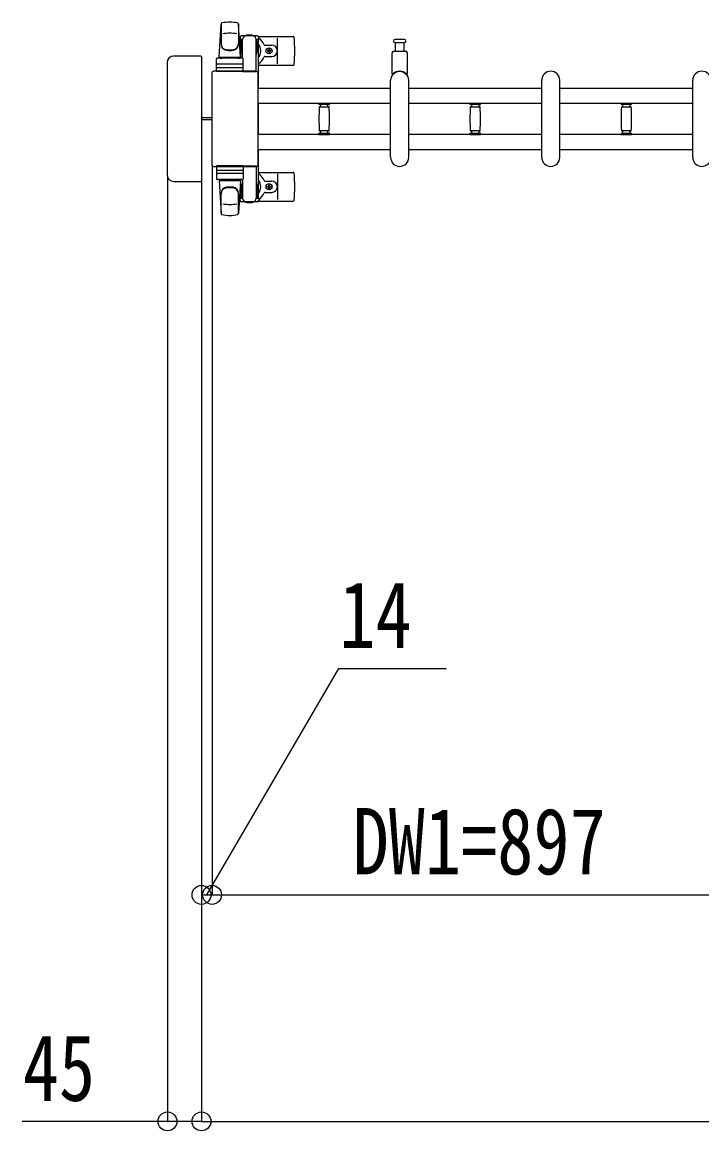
# Model space of a CAD drawing. Units: millimetres, scale not verified. Extents: x -16820 to 16820, y -11880 to 11880.
# Drawn here: x 109 to 1009, y 7342 to 8810 of the extents above; entities that cross this region are included whole.
import ezdxf
from ezdxf.enums import TextEntityAlignment as Align

# ---------------------------------------------------------------- set-up
doc = ezdxf.new("R2010")
doc.units = ezdxf.units.MM
doc.header["$LTSCALE"] = 50
for name, color, linetype in [('0-3_YKK_13', 4, 'Continuous'), ('0-4_YKK_A1', 4, 'Continuous'), ('0-5_YKK_D', 6, 'Continuous')]:
    doc.layers.add(name, color=color, linetype=linetype)
doc.styles.add('ＭＳ ゴシック', font='')
doc.styles.get('ＭＳ ゴシック').set_extended_font_data('MS Gothic')

msp = doc.modelspace()

# ---------------------------------------------------------------- linework, layer by layer
at = {"layer": '0-3_YKK_13'}
for p, q in [((370.08, 8763.5), (372.52, 8807.53)), ((372.58, 8807.11), (372.58, 8781.37)), ((395.58, 8807.88), (395.58, 8780.69)), ((398.08, 8763.5), (395.64, 8807.53)), ((399.28, 8783.7), (400.08, 8783.7)), ((399.28, 8773.19), (399.28, 8783.7)), ((420.38, 8792), (399.78, 8792)), ((400.08, 8770.2), (400.08, 8787.2)), ((401.08, 8762.37), (401.08, 8787)), ((419.08, 8787.2), (422.38, 8787.2)), ((419.08, 8744.5), (419.08, 8787)), ((420.08, 8770.2), (420.08, 8787.2)), ((420.88, 8783.7), (420.08, 8783.7)), ((420.88, 8773.19), (420.88, 8783.7)), ((422.11, 8791), (468.18, 8791)), ((422.38, 8787.2), (422.38, 8790)), ((447.08, 8755), (447.08, 8789)), ((602.83, 8783), (615.33, 8783)), ((603.58, 8771.5), (603.58, 8783)), ((614.58, 8783), (614.58, 8771.5)), ((400.88, 8767.2), (399.28, 8773.19)), ((400.88, 8767.2), (401.08, 8767.2)), ((419.27, 8767.2), (419.08, 8767.2)), ((419.27, 8767.2), (420.88, 8773.19)), ((430.37, 8779.5), (439.58, 8779.5)), ((434.76, 8772.44), (433.88, 8772.44)), ((437.4, 8771.56), (438.28, 8771.56)), ((599.08, 8741.68), (599.08, 8769.5)), ((601.08, 8771.5), (617.08, 8771.5)), ((619.08, 8769.5), (619.08, 8741.68)), ((301.08, 8756.52), (301.08, 8607.49)), ((301.08, 8756.52), (301.08, 8756.52)), ((345.58, 8765), (309.56, 8765)), ((309.56, 8765), (309.56, 8765)), ((345.58, 8765), (345.58, 8765)), ((347.08, 8600.5), (347.08, 8763.5)), ((347.08, 8763.5), (347.08, 8763.5)), ((366.58, 8744.5), (366.58, 8761.5)), ((400.58, 8762.5), (367.58, 8762.5)), ((400.58, 8754.5), (367.58, 8754.5)), ((370.08, 8763.5), (398.08, 8763.5)), ((371.08, 8762.5), (371.08, 8763.5)), ((371.08, 8763.5), (397.08, 8763.5)), ((371.08, 8762.5), (373.48, 8762.5)), ((394.68, 8762.5), (397.08, 8762.5)), ((397.08, 8762.5), (397.08, 8763.5)), ((401.58, 8744.5), (401.58, 8761.5)), ((422.08, 8753), (468.18, 8753)), ((430.37, 8764.5), (439.58, 8764.5)), ((360.08, 8742.5), (360.08, 8621.5)), ((360.08, 8742.5), (360.08, 8742.5)), ((419.08, 8745), (362.57, 8745)), ((362.57, 8745), (362.57, 8745)), ((401.58, 8744.5), (366.58, 8744.5)), ((367.52, 8750), (400.69, 8750)), ((401.08, 8744.5), (419.08, 8744.5)), ((419.08, 8745), (419.08, 8745)), ((421.58, 8621.5), (421.58, 8742.5)), ((421.58, 8742.5), (421.58, 8742.5)), ((597.08, 8631), (597.08, 8733)), ((621.08, 8631), (621.08, 8733)), ((797.08, 8631), (797.08, 8733)), ((821.08, 8631), (821.08, 8733)), ((997.08, 8631), (997.08, 8733)), ((502.08, 8702.6), (502.08, 8701.3)), ((502.08, 8702.6), (509.08, 8702.6)), ((509.08, 8701), (502.38, 8701)), ((502.86, 8698), (515.3, 8698)), ((504.08, 8701), (504.08, 8698)), ((509.08, 8702.6), (516.08, 8702.6)), ((515.78, 8701), (509.08, 8701)), ((514.08, 8698), (514.08, 8701)), ((516.08, 8701.3), (516.08, 8702.6)), ((702.08, 8702.6), (702.08, 8701.3)), ((702.08, 8702.6), (709.08, 8702.6)), ((709.08, 8701), (702.38, 8701)), ((702.86, 8698), (715.3, 8698)), ((704.08, 8701), (704.08, 8698)), ((709.08, 8702.6), (716.08, 8702.6)), ((715.78, 8701), (709.08, 8701)), ((714.08, 8698), (714.08, 8701)), ((716.08, 8701.3), (716.08, 8702.6)), ((902.08, 8702.6), (902.08, 8701.3)), ((902.08, 8702.6), (909.08, 8702.6)), ((909.08, 8701), (902.38, 8701)), ((902.86, 8698), (915.3, 8698)), ((904.08, 8701), (904.08, 8698)), ((909.08, 8702.6), (916.08, 8702.6)), ((915.78, 8701), (909.08, 8701)), ((914.08, 8698), (914.08, 8701)), ((916.08, 8701.3), (916.08, 8702.6)), ((360.08, 8683.5), (347.08, 8683.5)), ((360.08, 8680.5), (347.08, 8680.5)), ((509.08, 8666), (502.86, 8666)), ((504.08, 8666), (504.08, 8663)), ((515.3, 8666), (509.08, 8666)), ((514.08, 8663), (514.08, 8666)), ((709.08, 8666), (702.86, 8666)), ((704.08, 8666), (704.08, 8663)), ((715.3, 8666), (709.08, 8666)), ((714.08, 8663), (714.08, 8666)), ((909.08, 8666), (902.86, 8666)), ((904.08, 8666), (904.08, 8663)), ((915.3, 8666), (909.08, 8666)), ((914.08, 8663), (914.08, 8666)), ((502.08, 8662.7), (502.08, 8661.4)), ((502.08, 8661.4), (509.08, 8661.4)), ((502.38, 8663), (515.78, 8663)), ((509.08, 8661.4), (516.08, 8661.4)), ((516.08, 8661.4), (516.08, 8662.7)), ((702.08, 8662.7), (702.08, 8661.4)), ((702.08, 8661.4), (709.08, 8661.4)), ((702.38, 8663), (715.78, 8663)), ((709.08, 8661.4), (716.08, 8661.4)), ((716.08, 8661.4), (716.08, 8662.7)), ((902.08, 8662.7), (902.08, 8661.4)), ((902.08, 8661.4), (909.08, 8661.4)), ((902.38, 8663), (915.78, 8663)), ((909.08, 8661.4), (916.08, 8661.4)), ((916.08, 8661.4), (916.08, 8662.7)), ((360.08, 8621.5), (360.08, 8621.5)), ((421.58, 8621.5), (421.58, 8621.5)), ((301.08, 8607.49), (301.08, 8607.49)), ((362.57, 8619), (419.08, 8619)), ((362.57, 8619), (362.57, 8619)), ((401.58, 8619.5), (366.58, 8619.5)), ((366.58, 8619.5), (366.58, 8602.5)), ((367.52, 8614), (400.69, 8614)), ((400.58, 8609.5), (367.58, 8609.5)), ((401.08, 8619.5), (419.08, 8619.5)), ((401.58, 8619.5), (401.58, 8602.5)), ((419.08, 8619.5), (419.08, 8577)), ((419.08, 8619), (419.08, 8619)), ((422.08, 8611), (468.18, 8611)), ((447.08, 8609), (447.08, 8575)), ((309.56, 8599), (345.58, 8599)), ((309.56, 8599), (309.56, 8599)), ((345.58, 8599), (345.58, 8599)), ((347.08, 8600.5), (347.08, 8600.5)), ((400.58, 8601.5), (367.58, 8601.5)), ((370.08, 8600.5), (398.08, 8600.5)), ((370.08, 8600.5), (372.52, 8556.47)), ((371.08, 8601.5), (373.48, 8601.5)), ((371.08, 8601.5), (371.08, 8600.5)), ((371.08, 8600.5), (397.08, 8600.5)), ((394.68, 8601.5), (397.08, 8601.5)), ((398.08, 8600.5), (395.64, 8556.47)), ((397.08, 8601.5), (397.08, 8600.5)), ((400.88, 8596.8), (399.28, 8590.81)), ((399.28, 8590.81), (399.28, 8580.3)), ((400.08, 8593.8), (400.08, 8576.8)), ((400.88, 8596.8), (401.08, 8596.8)), ((401.08, 8601.63), (401.08, 8577)), ((419.27, 8596.8), (419.08, 8596.8)), ((419.27, 8596.8), (420.88, 8590.81)), ((420.08, 8593.8), (420.08, 8576.8)), ((420.88, 8590.81), (420.88, 8580.3)), ((430.37, 8599.5), (439.58, 8599.5)), ((434.76, 8591.56), (433.88, 8591.56)), ((437.4, 8592.44), (438.28, 8592.44)), ((372.58, 8556.89), (372.58, 8582.63)), ((395.58, 8556.12), (395.58, 8583.31)), ((399.28, 8580.3), (400.08, 8580.3)), ((419.08, 8576.8), (422.38, 8576.8)), ((420.88, 8580.3), (420.08, 8580.3)), ((422.38, 8576.8), (422.38, 8574)), ((430.37, 8584.5), (439.58, 8584.5)), ((420.38, 8572), (399.78, 8572)), ((422.11, 8573), (468.18, 8573))]:
    msp.add_line(p, q, dxfattribs=at)
for points in [[(397.78, 8790), (397.78, 8787.2), (401.08, 8787.2)], [(615.33, 8787), (609.08, 8787), (602.83, 8787)], [(433.88, 8772.44), (433.88, 8771.56), (434.76, 8771.56)], [(436.52, 8773.32), (436.52, 8774.2), (435.64, 8774.2), (435.64, 8773.32)], [(435.64, 8770.68), (435.64, 8769.8), (436.52, 8769.8), (436.52, 8770.68)], [(438.28, 8771.56), (438.28, 8772.44), (437.4, 8772.44)], [(433.88, 8591.56), (433.88, 8592.44), (434.76, 8592.44)], [(435.64, 8593.32), (435.64, 8594.2), (436.52, 8594.2), (436.52, 8593.32)], [(438.28, 8592.44), (438.28, 8591.56), (437.4, 8591.56)], [(397.78, 8574), (397.78, 8576.8), (401.08, 8576.8)], [(436.52, 8590.68), (436.52, 8589.8), (435.64, 8589.8), (435.64, 8590.68)]]:
    msp.add_lwpolyline(points, dxfattribs=at)
for centre in [(436.08, 8772), (436.08, 8592)]:
    msp.add_circle(centre, 4, dxfattribs=at)
for centre, radius, start, end in [((374.01, 8807.44), 1.5, 101.97738, 176.83138), ((384.08, 8760), 50, 78.05356, 101.94644), ((384.08, 8760), 50, 78.02262, 101.94644), ((394.14, 8807.44), 1.5, 3.16862, 78.02262), ((384.08, 8745.4), 50, 79.12335, 100.54947), ((410.08, 8772), 21, 125.85347, 129.53368), ((399.78, 8790), 2, 90, 180), ((406.08, 8787), 5, 90, 180), ((410.08, 8772), 21, 72.24721, 107.75279), ((414.08, 8787), 5, 0, 90), ((420.38, 8790), 2, 0, 90), ((410.08, 8772), 21, 22.72842, 54.14653), ((468.18, 8790), 1, 5.73917, 90), ((289.08, 8772), 181, 354.26083, 5.73917), ((602.83, 8785), 2, 90, 180), ((602.83, 8785), 2, 180, 270), ((615.33, 8785), 2, 0, 90), ((615.33, 8785), 2, 270, 0), ((380.58, 8781.56), 8, 180, 263.72071), ((380.58, 8780.69), 8, 180, 263.72071), ((384.08, 8813.37), 40, 263.72071, 276.27929), ((384.08, 8812.5), 40, 263.72071, 276.27929), ((387.58, 8781.56), 8, 276.27929, 0), ((387.58, 8780.69), 8, 276.27929, 0), ((410.08, 8772), 15, 143.1301, 149.27754), ((410.08, 8772), 15, 323.1301, 36.8699), ((430.37, 8780.5), 1, 202.72842, 270), ((434.76, 8773.32), 0.88, 270, 0), ((434.76, 8770.68), 0.88, 0, 90), ((437.4, 8773.32), 0.88, 180, 270), ((437.4, 8770.68), 0.88, 90, 180), ((439.58, 8772), 7.5, 270, 90), ((601.08, 8769.5), 2, 90, 180), ((617.08, 8769.5), 2, 0, 90), ((367.58, 8761.5), 1, 90, 180), ((367.58, 8753.5), 1, 90, 180), ((400.58, 8761.5), 1, 0, 90), ((400.58, 8753.5), 1, 0, 90), ((410.08, 8772), 21, 304.8499, 337.27158), ((430.37, 8763.5), 1, 90, 157.27158), ((468.18, 8754), 1, 270, 354.26083), ((609.08, 8733), 12, 0, 180), ((600.08, 8741.68), 1, 180, 316.0544), ((609.08, 8733), 11.5, 43.94553, 136.0544), ((618.08, 8741.68), 1, 223.94553, 0), ((809.08, 8733), 12, 0, 180), ((1009.08, 8733), 12, 0, 180), ((502.38, 8701.3), 0.3, 180, 270), ((758.08, 8682), 256, 176.47982, 183.52018), ((502.86, 8697.7), 0.3, 90, 176.47982), ((515.3, 8697.7), 0.3, 3.52018, 90), ((260.08, 8682), 256, 356.47982, 3.52018), ((515.78, 8701.3), 0.3, 270, 0), ((702.38, 8701.3), 0.3, 180, 270), ((958.08, 8682), 256, 176.47982, 183.52018), ((702.86, 8697.7), 0.3, 90, 176.47982), ((715.3, 8697.7), 0.3, 3.52018, 90), ((460.08, 8682), 256, 356.47982, 3.52018), ((715.78, 8701.3), 0.3, 270, 0), ((902.38, 8701.3), 0.3, 180, 270), ((1158.08, 8682), 256, 176.47982, 183.52018), ((902.86, 8697.7), 0.3, 90, 176.47982), ((915.3, 8697.7), 0.3, 3.52018, 90), ((660.08, 8682), 256, 356.47982, 3.52018), ((915.78, 8701.3), 0.3, 270, 0), ((502.86, 8666.3), 0.3, 183.52018, 270), ((515.3, 8666.3), 0.3, 270, 356.47982), ((702.86, 8666.3), 0.3, 183.52018, 270), ((715.3, 8666.3), 0.3, 270, 356.47982), ((902.86, 8666.3), 0.3, 183.52018, 270), ((915.3, 8666.3), 0.3, 270, 356.47982), ((502.38, 8662.7), 0.3, 90, 180), ((515.78, 8662.7), 0.3, 0, 90), ((702.38, 8662.7), 0.3, 90, 180), ((715.78, 8662.7), 0.3, 0, 90), ((902.38, 8662.7), 0.3, 90, 180), ((915.78, 8662.7), 0.3, 0, 90), ((609.08, 8631), 12, 180, 0), ((809.08, 8631), 12, 180, 0), ((1009.08, 8631), 12, 180, 0), ((367.58, 8610.5), 1, 180, 270), ((400.58, 8610.5), 1, 270, 0), ((410.08, 8592), 21, 22.72842, 55.1501), ((468.18, 8610), 1, 5.73917, 90), ((289.08, 8592), 181, 354.26083, 5.73917), ((367.58, 8602.5), 1, 180, 270), ((380.58, 8583.31), 8, 96.27929, 180), ((384.08, 8551.5), 40, 83.72071, 96.27929), ((387.58, 8583.31), 8, 0, 83.72071), ((400.58, 8602.5), 1, 270, 0), ((410.08, 8592), 15, 323.1301, 36.8699), ((430.37, 8600.5), 1, 202.72842, 270), ((434.76, 8593.32), 0.88, 270, 0), ((434.76, 8590.68), 0.88, 0, 90), ((437.4, 8593.32), 0.88, 180, 270), ((437.4, 8590.68), 0.88, 90, 180), ((439.58, 8592), 7.5, 270, 90), ((380.58, 8582.44), 8, 96.27929, 180), ((384.08, 8550.63), 40, 83.72071, 96.27929), ((387.58, 8582.44), 8, 0, 83.72071), ((410.08, 8592), 15, 210.72246, 216.8699), ((406.08, 8577), 5, 180, 270), ((414.08, 8577), 5, 270, 0), ((410.08, 8592), 21, 305.85347, 337.27158), ((430.37, 8583.5), 1, 90, 157.27158), ((384.08, 8618.6), 50, 259.45053, 280.87665), ((410.08, 8592), 21, 230.46632, 234.14653), ((399.78, 8574), 2, 180, 270), ((410.08, 8592), 21, 252.24721, 287.75279), ((420.38, 8574), 2, 270, 0), ((468.18, 8574), 1, 270, 354.26083), ((374.01, 8556.56), 1.5, 183.16862, 258.02262), ((384.08, 8604), 50, 258.05356, 281.97738), ((384.08, 8604), 50, 258.05356, 281.94644), ((394.14, 8556.56), 1.5, 281.97738, 356.83138)]:
    msp.add_arc(centre, radius, start, end, dxfattribs=at)
for centre, major_axis, ratio, start_param, end_param in [((309.59, 8756.49), (-6.03, 6.03), 0.996541, 5.4996506, 7.06672), ((345.58, 8763.5), (1.06, 1.06), 0.997762, 5.4996506, 7.06672), ((362.58, 8742.5), (1.77, -1.77), 0.997169, 2.358058, 3.9251274), ((419.07, 8742.5), (-1.77, -1.77), 0.997169, 2.358058, 3.9251274), ((362.58, 8621.5), (-1.77, -1.77), 0.997169, 5.4996506, 7.06672), ((419.07, 8621.5), (1.77, -1.77), 0.997169, 5.4996506, 7.06672), ((309.59, 8607.52), (6.03, 6.03), 0.996541, 2.358058, 3.9251274), ((345.58, 8600.5), (-1.06, 1.06), 0.997762, 2.358058, 3.9251274)]:
    msp.add_ellipse(centre, major_axis=major_axis, ratio=ratio, start_param=start_param, end_param=end_param, dxfattribs=at)
at = {"layer": '0-4_YKK_A1'}
for p, q in [((398.08, 8787), (398.08, 8762.5)), ((400.08, 8787), (398.08, 8787)), ((422.08, 8787), (420.08, 8787)), ((422.08, 8722.5), (422.08, 8787)), ((421.58, 8722.5), (597.08, 8722.5)), ((621.08, 8722.5), (797.08, 8722.5)), ((821.08, 8722.5), (997.08, 8722.5)), ((421.58, 8702.5), (597.08, 8702.5)), ((422.08, 8661.5), (422.08, 8702.5)), ((621.08, 8702.5), (797.08, 8702.5)), ((821.08, 8702.5), (997.08, 8702.5)), ((421.58, 8661.5), (597.08, 8661.5)), ((621.08, 8661.5), (797.08, 8661.5)), ((821.08, 8661.5), (997.08, 8661.5)), ((421.58, 8641.5), (597.08, 8641.5)), ((422.08, 8577), (422.08, 8641.5)), ((621.08, 8641.5), (797.08, 8641.5)), ((821.08, 8641.5), (997.08, 8641.5)), ((398.08, 8601.5), (398.08, 8577)), ((398.08, 8577), (401.08, 8577)), ((419.08, 8577), (422.08, 8577))]:
    msp.add_line(p, q, dxfattribs=at)
at = {"layer": '0-5_YKK_D'}
for p, q in [((360.58, 8620.5), (360.58, 7653)), ((360.58, 8620.5), (360.58, 7653)), ((301.58, 8606.5), (301.58, 7353)), ((346.58, 8599.5), (346.58, 7353)), ((346.58, 8599.5), (346.58, 7653)), ((346.58, 8599.5), (346.58, 7353)), ((346.58, 7654), (360.58, 7654)), ((360.58, 7654), (1257.58, 7654)), ((346.58, 7354), (5368.58, 7354))]:
    msp.add_line(p, q, dxfattribs=at)
for points in [[(353.58, 7654), (528.42, 7954), (670.82, 7954)], [(346.58, 7354), (301.58, 7354), (109.18, 7354)]]:
    msp.add_lwpolyline(points, dxfattribs=at)
for centre in [(346.58, 7654), (360.58, 7654), (360.58, 7654), (301.58, 7354), (346.58, 7354), (346.58, 7354)]:
    msp.add_circle(centre, 12.5, dxfattribs=at)

# ---------------------------------------------------------------- texts
at = {"layer": '0-5_YKK_D', "style": 'ＭＳ ゴシック', "width": 0.8}
for s, p in [('14', (529.22, 7954.8)), ('DW1=897', (546.68, 7654.8)), ('45', (109.98, 7354.8))]:
    msp.add_text(s, height=87.98, dxfattribs=at).set_placement(p, align=Align.BOTTOM_LEFT)

doc.saveas('drawing.dxf')
